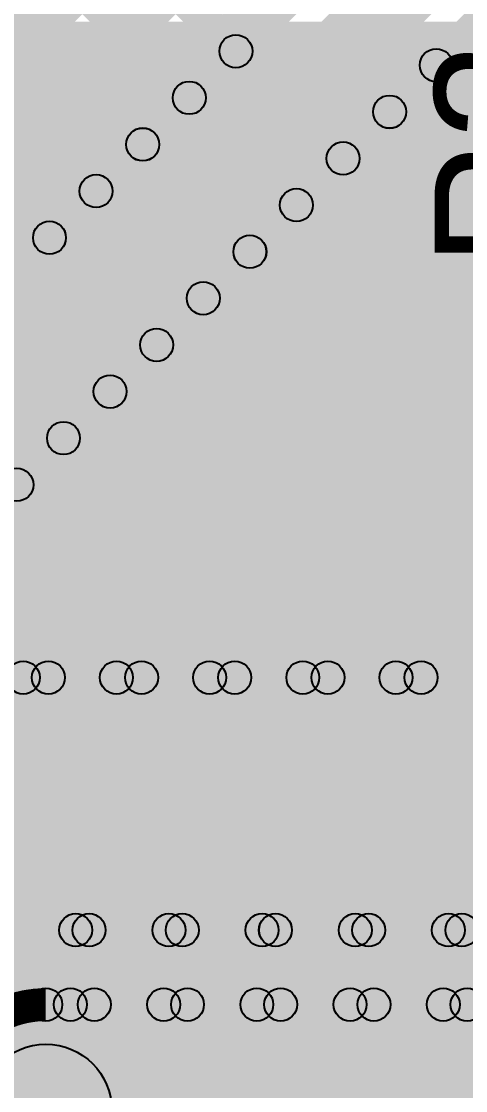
# Model space of a CAD drawing. Header units: millimetres. Extents: x -0.08 to 5.25, y -0.08 to 2.73.
# Drawn here: x 2.0346 to 2.1694, y 1.7229 to 2.0473 of the extents above; entities that cross this region are included whole.
import ezdxf

# ---------------------------------------------------------------- set-up
doc = ezdxf.new("R2010")
doc.units = ezdxf.units.MM
doc.header["$MEASUREMENT"] = 0
for name, color, linetype in [('BottomLayer', 5, 'Continuous'), ('TopLayer', 1, 'Continuous'), ('TopOverlay', 2, 'Continuous')]:
    doc.layers.add(name, color=color, linetype=linetype)

msp = doc.modelspace()

# ---------------------------------------------------------------- hatches: boundary and pattern name
at = {"layer": 'BottomLayer'}
for points in [[(1.73622, 2.28146), (1.74329, 2.28854), (2.04665, 1.98518), (2.03958, 1.97811)], [(1.73622, 2.28146), (1.74329, 2.28854), (2.04665, 1.98518), (2.03958, 1.9781)], [(1.7645, 2.28146), (1.77157, 2.28854), (2.06079, 1.99932), (2.05372, 1.99225)], [(1.76451, 2.28146), (1.77158, 2.28854), (2.06079, 1.99932), (2.05372, 1.99225)], [(1.79279, 2.28146), (1.79986, 2.28854), (2.07493, 2.01346), (2.06786, 2.00639)], [(1.79279, 2.28146), (1.79986, 2.28854), (2.07493, 2.01346), (2.06786, 2.00639)], [(1.82107, 2.28146), (1.82815, 2.28854), (2.08908, 2.0276), (2.08201, 2.02053)], [(1.82107, 2.28146), (1.82814, 2.28854), (2.08908, 2.0276), (2.082, 2.02053)], [(1.84936, 2.28146), (1.85643, 2.28854), (2.10322, 2.04175), (2.09615, 2.03468)], [(1.84936, 2.28146), (1.85643, 2.28854), (2.10322, 2.04174), (2.09615, 2.03467)], [(1.98973, 1.84465), (1.98266, 1.85172), (2.33664, 2.20571), (2.34372, 2.19863)], [(1.98973, 1.84465), (1.98266, 1.85172), (2.33664, 2.20571), (2.34372, 2.19863)], [(2.10287, 1.84465), (2.0958, 1.85172), (2.44101, 2.19694), (2.44809, 2.18987)], [(2.10287, 1.84465), (2.0958, 1.85172), (2.44101, 2.19694), (2.44809, 2.18987)], [(2.01802, 1.84465), (2.01095, 1.85172), (2.34793, 2.18871), (2.35501, 2.18164)], [(2.01802, 1.84465), (2.01095, 1.85172), (2.34793, 2.18871), (2.355, 2.18164)], [(2.13116, 1.84465), (2.12408, 1.85172), (2.45547, 2.18311), (2.46254, 2.17604)], [(2.13116, 1.84465), (2.12409, 1.85172), (2.45547, 2.18311), (2.46254, 2.17604)], [(2.07459, 1.84465), (2.06752, 1.85172), (2.39807, 2.18227), (2.40514, 2.1752)], [(2.07459, 1.84465), (2.06752, 1.85172), (2.39806, 2.18227), (2.40513, 2.1752)], [(2.0463, 1.84465), (2.03923, 1.85172), (2.36613, 2.17862), (2.3732, 2.17155)], [(2.0463, 1.84465), (2.03923, 1.85172), (2.36613, 2.17862), (2.3732, 2.17155)], [(2.15944, 1.84465), (2.15237, 1.85172), (2.47775, 2.17711), (2.48483, 2.17004)], [(2.15944, 1.84465), (2.15237, 1.85172), (2.47775, 2.17711), (2.48483, 2.17004)], [(1.92012, 1.91646), (1.91305, 1.92354), (2.15451, 2.16499), (2.16158, 2.15792)], [(1.92012, 1.91646), (1.91305, 1.92354), (2.15451, 2.16499), (2.16158, 2.15792)], [(1.94841, 1.91646), (1.94134, 1.92354), (2.15451, 2.13671), (2.16158, 2.12964)], [(1.94841, 1.91646), (1.94134, 1.92354), (2.15451, 2.13671), (2.16158, 2.12964)], [(1.97669, 1.91646), (1.96962, 1.92354), (2.15451, 2.10842), (2.16158, 2.10135)], [(1.97669, 1.91646), (1.96962, 1.92354), (2.15451, 2.10842), (2.16158, 2.10135)], [(1.98501, 1.91646), (1.97794, 1.92354), (2.15451, 2.10011), (2.16158, 2.09304)], [(1.98501, 1.91646), (1.97794, 1.92354), (2.15451, 2.10011), (2.16158, 2.09304)], [(1.99878, 1.88922), (1.98322, 1.90478), (2.17327, 2.09482), (2.18882, 2.07927)], [(2.0108, 1.8772), (2.00373, 1.88427), (2.19377, 2.07432), (2.20084, 2.06725)], [(2.0108, 1.8772), (2.00373, 1.88427), (2.19377, 2.07432), (2.20084, 2.06725)], [(2.15696, 2.03043), (2.16403, 2.0375), (2.34981, 1.85172), (2.34274, 1.84465)], [(2.15696, 2.03043), (2.16403, 2.0375), (2.34981, 1.85172), (2.34273, 1.84465)], [(2.14282, 2.01629), (2.14989, 2.02336), (2.32153, 1.85172), (2.31445, 1.84465)], [(2.14282, 2.01629), (2.14989, 2.02336), (2.32152, 1.85172), (2.31445, 1.84465)], [(2.12867, 2.00215), (2.13574, 2.00922), (2.29324, 1.85172), (2.28617, 1.84465)], [(2.12868, 2.00215), (2.13575, 2.00922), (2.29324, 1.85172), (2.28617, 1.84465)], [(2.11453, 1.98801), (2.1216, 1.99508), (2.26496, 1.85172), (2.25789, 1.84465)], [(2.11453, 1.988), (2.1216, 1.99508), (2.26495, 1.85172), (2.25788, 1.84465)], [(2.10039, 1.97386), (2.10746, 1.98093), (2.23667, 1.85172), (2.2296, 1.84465)], [(2.10039, 1.97386), (2.10746, 1.98093), (2.23667, 1.85172), (2.2296, 1.84465)], [(2.08625, 1.95972), (2.09332, 1.96679), (2.20839, 1.85172), (2.20132, 1.84465)], [(2.08625, 1.95972), (2.09332, 1.96679), (2.20838, 1.85172), (2.20131, 1.84465)], [(2.0721, 1.94558), (2.07918, 1.95265), (2.1801, 1.85172), (2.17303, 1.84465)], [(2.07211, 1.94558), (2.07918, 1.95265), (2.1801, 1.85172), (2.17303, 1.84465)], [(2.05796, 1.93144), (2.06504, 1.93851), (2.15182, 1.85172), (2.14475, 1.84465)], [(2.05796, 1.93144), (2.06503, 1.93851), (2.15182, 1.85172), (2.14474, 1.84465)], [(2.04382, 1.9173), (2.05089, 1.92437), (2.12354, 1.85172), (2.11646, 1.84465)], [(2.04382, 1.91729), (2.05089, 1.92436), (2.12353, 1.85172), (2.11646, 1.84465)], [(2.02968, 1.90315), (2.03675, 1.91022), (2.09525, 1.85172), (2.08818, 1.84465)], [(2.02968, 1.90315), (2.03675, 1.91022), (2.09525, 1.85172), (2.08818, 1.84465)], [(2.01554, 1.88901), (2.02261, 1.89608), (2.06697, 1.85172), (2.0599, 1.84465)], [(2.01554, 1.88901), (2.02261, 1.89608), (2.06696, 1.85172), (2.05989, 1.84465)], [(2.00123, 1.87504), (2.0083, 1.88211), (2.03868, 1.85172), (2.03161, 1.84465)], [(2.00123, 1.87504), (2.0083, 1.88211), (2.03868, 1.85172), (2.03161, 1.84465)], [(1.31879, 1.84319), (1.31879, 1.85319), (2.63766, 1.85319), (2.63766, 1.84319)], [(1.31879, 1.84319), (1.31879, 1.85319), (2.63766, 1.85319), (2.63766, 1.84319)], [(1.31263, 1.81419), (1.31263, 1.83619), (2.64719, 1.83619), (2.64719, 1.81419)], [(1.31269, 1.78363), (1.31269, 1.80563), (2.71763, 1.80563), (2.71763, 1.78363)], [(1.797, 1.76663), (1.797, 1.77663), (2.71763, 1.77663), (2.71763, 1.76663)], [(1.797, 1.76663), (1.797, 1.77663), (2.71763, 1.77663), (2.71763, 1.76663)], [(1.84291, 1.55641), (1.83584, 1.56348), (2.04753, 1.77517), (2.0546, 1.76809)], [(1.84291, 1.55641), (1.83584, 1.56348), (2.04753, 1.77517), (2.0546, 1.76809)], [(2.02332, 1.76809), (2.03039, 1.77517), (2.05302, 1.75254), (2.04595, 1.74546)], [(2.02332, 1.76809), (2.03039, 1.77517), (2.05302, 1.75254), (2.04595, 1.74546)], [(2.0516, 1.76809), (2.05867, 1.77517), (2.0813, 1.75254), (2.07423, 1.74546)], [(2.0516, 1.76809), (2.05867, 1.77517), (2.0813, 1.75254), (2.07423, 1.74546)], [(2.06025, 1.74546), (2.05318, 1.75254), (2.07581, 1.77517), (2.08288, 1.76809)], [(2.06025, 1.74546), (2.05318, 1.75254), (2.07581, 1.77517), (2.08288, 1.76809)], [(2.07988, 1.76809), (2.08695, 1.77517), (2.10958, 1.75254), (2.10251, 1.74546)], [(2.07989, 1.76809), (2.08696, 1.77517), (2.10959, 1.75254), (2.10252, 1.74546)], [(2.08854, 1.74546), (2.08146, 1.75254), (2.10409, 1.77517), (2.11117, 1.76809)], [(2.08854, 1.74546), (2.08146, 1.75254), (2.10409, 1.77517), (2.11117, 1.76809)], [(2.10817, 1.76809), (2.11524, 1.77517), (2.13787, 1.75254), (2.1308, 1.74546)], [(2.10817, 1.76809), (2.11524, 1.77517), (2.13787, 1.75254), (2.1308, 1.74546)], [(2.11682, 1.74546), (2.10975, 1.75254), (2.13238, 1.77517), (2.13945, 1.76809)], [(2.11682, 1.74546), (2.10975, 1.75254), (2.13238, 1.77517), (2.13945, 1.76809)], [(2.13645, 1.76809), (2.14353, 1.77517), (2.16616, 1.75254), (2.15908, 1.74546)], [(2.13645, 1.76809), (2.14352, 1.77517), (2.16615, 1.75254), (2.15908, 1.74546)], [(2.1451, 1.74546), (2.13803, 1.75254), (2.16066, 1.77517), (2.16773, 1.76809)], [(2.1451, 1.74546), (2.13803, 1.75254), (2.16066, 1.77517), (2.16773, 1.76809)], [(2.16474, 1.76809), (2.17181, 1.77517), (2.19444, 1.75254), (2.18737, 1.74546)], [(2.16474, 1.76809), (2.17181, 1.77517), (2.19444, 1.75254), (2.18736, 1.74546)], [(2.17339, 1.74546), (2.16632, 1.75254), (2.18895, 1.77517), (2.19602, 1.76809)], [(2.17339, 1.74546), (2.16632, 1.75254), (2.18895, 1.77517), (2.19602, 1.76809)], [(2.042, 1.744), (2.042, 1.754), (3.444, 1.754), (3.444, 1.744)], [(2.042, 1.744), (2.042, 1.754), (3.444, 1.754), (3.444, 1.744)], [(2.042, 1.697), (2.042, 1.737), (3.444, 1.737), (3.444, 1.697)], [(1.87314, 1.51986), (1.84486, 1.54814), (2.02786, 1.73114), (2.05614, 1.70286)]]:
    msp.add_hatch(color=5, dxfattribs=at).paths.add_polyline_path(points)
h = msp.add_hatch(color=5, dxfattribs=at)
edge = h.paths.add_edge_path()
edge.add_arc((2.09968, 2.03821), 0.005, 0, 360)
h = msp.add_hatch(color=5, dxfattribs=at)
edge = h.paths.add_edge_path()
edge.add_arc((2.09968, 2.03821), 0.005, 0, 360)
h = msp.add_hatch(color=5, dxfattribs=at)
edge = h.paths.add_edge_path()
edge.add_arc((2.1605, 2.03397), 0.005, 0, 360)
h = msp.add_hatch(color=5, dxfattribs=at)
edge = h.paths.add_edge_path()
edge.add_arc((2.16049, 2.03397), 0.005, 0, 360)
h = msp.add_hatch(color=5, dxfattribs=at)
edge = h.paths.add_edge_path()
edge.add_arc((2.08554, 2.02407), 0.005, 0, 360)
h = msp.add_hatch(color=5, dxfattribs=at)
edge = h.paths.add_edge_path()
edge.add_arc((2.08554, 2.02407), 0.005, 0, 360)
h = msp.add_hatch(color=5, dxfattribs=at)
edge = h.paths.add_edge_path()
edge.add_arc((2.14635, 2.01983), 0.005, 0, 360)
h = msp.add_hatch(color=5, dxfattribs=at)
edge = h.paths.add_edge_path()
edge.add_arc((2.14635, 2.01982), 0.005, 0, 360)
h = msp.add_hatch(color=5, dxfattribs=at)
edge = h.paths.add_edge_path()
edge.add_arc((2.0714, 2.00993), 0.005, 0, 360)
h = msp.add_hatch(color=5, dxfattribs=at)
edge = h.paths.add_edge_path()
edge.add_arc((2.0714, 2.00992), 0.005, 0, 360)
h = msp.add_hatch(color=5, dxfattribs=at)
edge = h.paths.add_edge_path()
edge.add_arc((2.13221, 2.00568), 0.005, 0, 360)
h = msp.add_hatch(color=5, dxfattribs=at)
edge = h.paths.add_edge_path()
edge.add_arc((2.13221, 2.00568), 0.005, 0, 360)
h = msp.add_hatch(color=5, dxfattribs=at)
edge = h.paths.add_edge_path()
edge.add_arc((2.05726, 1.99578), 0.005, 0, 360)
h = msp.add_hatch(color=5, dxfattribs=at)
edge = h.paths.add_edge_path()
edge.add_arc((2.05726, 1.99578), 0.005, 0, 360)
h = msp.add_hatch(color=5, dxfattribs=at)
edge = h.paths.add_edge_path()
edge.add_arc((2.11807, 1.99154), 0.005, 0, 360)
h = msp.add_hatch(color=5, dxfattribs=at)
edge = h.paths.add_edge_path()
edge.add_arc((2.11807, 1.99154), 0.005, 0, 360)
h = msp.add_hatch(color=5, dxfattribs=at)
edge = h.paths.add_edge_path()
edge.add_arc((2.04312, 1.98164), 0.005, 0, 360)
h = msp.add_hatch(color=5, dxfattribs=at)
edge = h.paths.add_edge_path()
edge.add_arc((2.04311, 1.98164), 0.005, 0, 360)
h = msp.add_hatch(color=5, dxfattribs=at)
edge = h.paths.add_edge_path()
edge.add_arc((2.10393, 1.9774), 0.005, 0, 360)
h = msp.add_hatch(color=5, dxfattribs=at)
edge = h.paths.add_edge_path()
edge.add_arc((2.10392, 1.9774), 0.005, 0, 360)
h = msp.add_hatch(color=5, dxfattribs=at)
edge = h.paths.add_edge_path()
edge.add_arc((2.08978, 1.96326), 0.005, 0, 360)
h = msp.add_hatch(color=5, dxfattribs=at)
edge = h.paths.add_edge_path()
edge.add_arc((2.08978, 1.96326), 0.005, 0, 360)
h = msp.add_hatch(color=5, dxfattribs=at)
edge = h.paths.add_edge_path()
edge.add_arc((2.07564, 1.94912), 0.005, 0, 360)
h = msp.add_hatch(color=5, dxfattribs=at)
edge = h.paths.add_edge_path()
edge.add_arc((2.07564, 1.94911), 0.005, 0, 360)
h = msp.add_hatch(color=5, dxfattribs=at)
edge = h.paths.add_edge_path()
edge.add_arc((2.0615, 1.93497), 0.005, 0, 360)
h = msp.add_hatch(color=5, dxfattribs=at)
edge = h.paths.add_edge_path()
edge.add_arc((2.0615, 1.93497), 0.005, 0, 360)
h = msp.add_hatch(color=5, dxfattribs=at)
edge = h.paths.add_edge_path()
edge.add_arc((2.04736, 1.92083), 0.005, 0, 360)
h = msp.add_hatch(color=5, dxfattribs=at)
edge = h.paths.add_edge_path()
edge.add_arc((2.04736, 1.92083), 0.005, 0, 360)
h = msp.add_hatch(color=5, dxfattribs=at)
edge = h.paths.add_edge_path()
edge.add_arc((2.03322, 1.90669), 0.005, 0, 360)
h = msp.add_hatch(color=5, dxfattribs=at)
edge = h.paths.add_edge_path()
edge.add_arc((2.03321, 1.90669), 0.005, 0, 360)
h = msp.add_hatch(color=5, dxfattribs=at)
edge = h.paths.add_edge_path()
edge.add_arc((2.03514, 1.84819), 0.005, 0, 360)
h = msp.add_hatch(color=5, dxfattribs=at)
edge = h.paths.add_edge_path()
edge.add_arc((2.03515, 1.84819), 0.005, 0, 360)
h = msp.add_hatch(color=5, dxfattribs=at)
edge = h.paths.add_edge_path()
edge.add_arc((2.04277, 1.84819), 0.005, 0, 360)
h = msp.add_hatch(color=5, dxfattribs=at)
edge = h.paths.add_edge_path()
edge.add_arc((2.04277, 1.84819), 0.005, 0, 360)
h = msp.add_hatch(color=5, dxfattribs=at)
edge = h.paths.add_edge_path()
edge.add_arc((2.06343, 1.84819), 0.005, 0, 360)
h = msp.add_hatch(color=5, dxfattribs=at)
edge = h.paths.add_edge_path()
edge.add_arc((2.06343, 1.84819), 0.005, 0, 360)
h = msp.add_hatch(color=5, dxfattribs=at)
edge = h.paths.add_edge_path()
edge.add_arc((2.07105, 1.84819), 0.005, 0, 360)
h = msp.add_hatch(color=5, dxfattribs=at)
edge = h.paths.add_edge_path()
edge.add_arc((2.07105, 1.84819), 0.005, 0, 360)
h = msp.add_hatch(color=5, dxfattribs=at)
edge = h.paths.add_edge_path()
edge.add_arc((2.09172, 1.84819), 0.005, 0, 360)
h = msp.add_hatch(color=5, dxfattribs=at)
edge = h.paths.add_edge_path()
edge.add_arc((2.09171, 1.84819), 0.005, 0, 360)
h = msp.add_hatch(color=5, dxfattribs=at)
edge = h.paths.add_edge_path()
edge.add_arc((2.09934, 1.84819), 0.005, 0, 360)
h = msp.add_hatch(color=5, dxfattribs=at)
edge = h.paths.add_edge_path()
edge.add_arc((2.09934, 1.84819), 0.005, 0, 360)
h = msp.add_hatch(color=5, dxfattribs=at)
edge = h.paths.add_edge_path()
edge.add_arc((2.12, 1.84819), 0.005, 0, 360)
h = msp.add_hatch(color=5, dxfattribs=at)
edge = h.paths.add_edge_path()
edge.add_arc((2.12, 1.84819), 0.005, 0, 360)
h = msp.add_hatch(color=5, dxfattribs=at)
edge = h.paths.add_edge_path()
edge.add_arc((2.12762, 1.84819), 0.005, 0, 360)
h = msp.add_hatch(color=5, dxfattribs=at)
edge = h.paths.add_edge_path()
edge.add_arc((2.12762, 1.84819), 0.005, 0, 360)
h = msp.add_hatch(color=5, dxfattribs=at)
edge = h.paths.add_edge_path()
edge.add_arc((2.14828, 1.84819), 0.005, 0, 360)
h = msp.add_hatch(color=5, dxfattribs=at)
edge = h.paths.add_edge_path()
edge.add_arc((2.14828, 1.84819), 0.005, 0, 360)
h = msp.add_hatch(color=5, dxfattribs=at)
edge = h.paths.add_edge_path()
edge.add_arc((2.15591, 1.84819), 0.005, 0, 360)
h = msp.add_hatch(color=5, dxfattribs=at)
edge = h.paths.add_edge_path()
edge.add_arc((2.1559, 1.84819), 0.005, 0, 360)
h = msp.add_hatch(color=5, dxfattribs=at)
edge = h.paths.add_edge_path()
edge.add_arc((2.05106, 1.77163), 0.005, 0, 360)
h = msp.add_hatch(color=5, dxfattribs=at)
edge = h.paths.add_edge_path()
edge.add_arc((2.05106, 1.77163), 0.005, 0, 360)
h = msp.add_hatch(color=5, dxfattribs=at)
edge = h.paths.add_edge_path()
edge.add_arc((2.05514, 1.77163), 0.005, 0, 360)
h = msp.add_hatch(color=5, dxfattribs=at)
edge = h.paths.add_edge_path()
edge.add_arc((2.05514, 1.77163), 0.005, 0, 360)
h = msp.add_hatch(color=5, dxfattribs=at)
edge = h.paths.add_edge_path()
edge.add_arc((2.07935, 1.77163), 0.005, 0, 360)
h = msp.add_hatch(color=5, dxfattribs=at)
edge = h.paths.add_edge_path()
edge.add_arc((2.07935, 1.77163), 0.005, 0, 360)
h = msp.add_hatch(color=5, dxfattribs=at)
edge = h.paths.add_edge_path()
edge.add_arc((2.08342, 1.77163), 0.005, 0, 360)
h = msp.add_hatch(color=5, dxfattribs=at)
edge = h.paths.add_edge_path()
edge.add_arc((2.08342, 1.77163), 0.005, 0, 360)
h = msp.add_hatch(color=5, dxfattribs=at)
edge = h.paths.add_edge_path()
edge.add_arc((2.10763, 1.77163), 0.005, 0, 360)
h = msp.add_hatch(color=5, dxfattribs=at)
edge = h.paths.add_edge_path()
edge.add_arc((2.10763, 1.77163), 0.005, 0, 360)
h = msp.add_hatch(color=5, dxfattribs=at)
edge = h.paths.add_edge_path()
edge.add_arc((2.11171, 1.77163), 0.005, 0, 360)
h = msp.add_hatch(color=5, dxfattribs=at)
edge = h.paths.add_edge_path()
edge.add_arc((2.1117, 1.77163), 0.005, 0, 360)
h = msp.add_hatch(color=5, dxfattribs=at)
edge = h.paths.add_edge_path()
edge.add_arc((2.13591, 1.77163), 0.005, 0, 360)
h = msp.add_hatch(color=5, dxfattribs=at)
edge = h.paths.add_edge_path()
edge.add_arc((2.13591, 1.77163), 0.005, 0, 360)
h = msp.add_hatch(color=5, dxfattribs=at)
edge = h.paths.add_edge_path()
edge.add_arc((2.13999, 1.77163), 0.005, 0, 360)
h = msp.add_hatch(color=5, dxfattribs=at)
edge = h.paths.add_edge_path()
edge.add_arc((2.13999, 1.77163), 0.005, 0, 360)
h = msp.add_hatch(color=5, dxfattribs=at)
edge = h.paths.add_edge_path()
edge.add_arc((2.1642, 1.77163), 0.005, 0, 360)
h = msp.add_hatch(color=5, dxfattribs=at)
edge = h.paths.add_edge_path()
edge.add_arc((2.1642, 1.77163), 0.005, 0, 360)
h = msp.add_hatch(color=5, dxfattribs=at)
edge = h.paths.add_edge_path()
edge.add_arc((2.16827, 1.77163), 0.005, 0, 360)
h = msp.add_hatch(color=5, dxfattribs=at)
edge = h.paths.add_edge_path()
edge.add_arc((2.16827, 1.77163), 0.005, 0, 360)
h = msp.add_hatch(color=5, dxfattribs=at)
edge = h.paths.add_edge_path()
edge.add_arc((2.042, 1.749), 0.005, 0, 360)
h = msp.add_hatch(color=5, dxfattribs=at)
edge = h.paths.add_edge_path()
edge.add_arc((2.042, 1.749), 0.005, 0, 360)
h = msp.add_hatch(color=5, dxfattribs=at)
edge = h.paths.add_edge_path()
edge.add_arc((2.042, 1.749), 0.005, 0, 360)
h = msp.add_hatch(color=5, dxfattribs=at)
edge = h.paths.add_edge_path()
edge.add_arc((2.042, 1.749), 0.005, 0, 360)
h = msp.add_hatch(color=5, dxfattribs=at)
edge = h.paths.add_edge_path()
edge.add_arc((2.042, 1.749), 0.005, 0, 360)
h = msp.add_hatch(color=5, dxfattribs=at)
edge = h.paths.add_edge_path()
edge.add_arc((2.042, 1.749), 0.005, 0, 360)
h = msp.add_hatch(color=5, dxfattribs=at)
edge = h.paths.add_edge_path()
edge.add_arc((2.04948, 1.749), 0.005, 0, 360)
h = msp.add_hatch(color=5, dxfattribs=at)
edge = h.paths.add_edge_path()
edge.add_arc((2.04948, 1.749), 0.005, 0, 360)
h = msp.add_hatch(color=5, dxfattribs=at)
edge = h.paths.add_edge_path()
edge.add_arc((2.05672, 1.749), 0.005, 0, 360)
h = msp.add_hatch(color=5, dxfattribs=at)
edge = h.paths.add_edge_path()
edge.add_arc((2.05672, 1.749), 0.005, 0, 360)
h = msp.add_hatch(color=5, dxfattribs=at)
edge = h.paths.add_edge_path()
edge.add_arc((2.07777, 1.749), 0.005, 0, 360)
h = msp.add_hatch(color=5, dxfattribs=at)
edge = h.paths.add_edge_path()
edge.add_arc((2.07777, 1.749), 0.005, 0, 360)
h = msp.add_hatch(color=5, dxfattribs=at)
edge = h.paths.add_edge_path()
edge.add_arc((2.085, 1.749), 0.005, 0, 360)
h = msp.add_hatch(color=5, dxfattribs=at)
edge = h.paths.add_edge_path()
edge.add_arc((2.085, 1.749), 0.005, 0, 360)
h = msp.add_hatch(color=5, dxfattribs=at)
edge = h.paths.add_edge_path()
edge.add_arc((2.10605, 1.749), 0.005, 0, 360)
h = msp.add_hatch(color=5, dxfattribs=at)
edge = h.paths.add_edge_path()
edge.add_arc((2.10605, 1.749), 0.005, 0, 360)
h = msp.add_hatch(color=5, dxfattribs=at)
edge = h.paths.add_edge_path()
edge.add_arc((2.11328, 1.749), 0.005, 0, 360)
h = msp.add_hatch(color=5, dxfattribs=at)
edge = h.paths.add_edge_path()
edge.add_arc((2.11328, 1.749), 0.005, 0, 360)
h = msp.add_hatch(color=5, dxfattribs=at)
edge = h.paths.add_edge_path()
edge.add_arc((2.13434, 1.749), 0.005, 0, 360)
h = msp.add_hatch(color=5, dxfattribs=at)
edge = h.paths.add_edge_path()
edge.add_arc((2.13433, 1.749), 0.005, 0, 360)
h = msp.add_hatch(color=5, dxfattribs=at)
edge = h.paths.add_edge_path()
edge.add_arc((2.14157, 1.749), 0.005, 0, 360)
h = msp.add_hatch(color=5, dxfattribs=at)
edge = h.paths.add_edge_path()
edge.add_arc((2.14157, 1.749), 0.005, 0, 360)
h = msp.add_hatch(color=5, dxfattribs=at)
edge = h.paths.add_edge_path()
edge.add_arc((2.16262, 1.749), 0.005, 0, 360)
h = msp.add_hatch(color=5, dxfattribs=at)
edge = h.paths.add_edge_path()
edge.add_arc((2.16262, 1.749), 0.005, 0, 360)
h = msp.add_hatch(color=5, dxfattribs=at)
edge = h.paths.add_edge_path()
edge.add_arc((2.16985, 1.749), 0.005, 0, 360)
h = msp.add_hatch(color=5, dxfattribs=at)
edge = h.paths.add_edge_path()
edge.add_arc((2.16985, 1.749), 0.005, 0, 360)
h = msp.add_hatch(color=5, dxfattribs=at)
edge = h.paths.add_edge_path()
edge.add_arc((2.042, 1.717), 0.02, 0, 360)
h = msp.add_hatch(color=5, dxfattribs=at)
edge = h.paths.add_edge_path()
edge.add_arc((2.042, 1.717), 0.02, 0, 360)
at = {"layer": 'TopLayer'}
msp.add_hatch(color=1, dxfattribs=at).paths.add_polyline_path([(1.929, 1.664), (2.527, 1.664), (2.527, 2.04718), (1.929, 2.04718)])

# ---------------------------------------------------------------- linework, layer by layer
at = {"layer": 'BottomLayer', "const_width": 0.01}
for points in [[(2.01934, 1.7396, -0.199231), (2.042, 1.749)], [(2.01934, 1.7396, -0.199231), (2.042, 1.749)], [(2.01937, 1.73963, -0.198912), (2.042, 1.749)], [(2.01937, 1.73963, -0.198912), (2.042, 1.749)]]:
    msp.add_lwpolyline(points, format="xyb", dxfattribs=at)
at = {"layer": 'BottomLayer'}
for centre, radius in [((2.09968, 2.03821), 0.005), ((2.09968, 2.03821), 0.005), ((2.16049, 2.03397), 0.005), ((2.1605, 2.03397), 0.005), ((2.08554, 2.02407), 0.005), ((2.08554, 2.02407), 0.005), ((2.14635, 2.01983), 0.005), ((2.14635, 2.01982), 0.005), ((2.0714, 2.00993), 0.005), ((2.0714, 2.00992), 0.005), ((2.13221, 2.00568), 0.005), ((2.13221, 2.00568), 0.005), ((2.05726, 1.99578), 0.005), ((2.05726, 1.99578), 0.005), ((2.11807, 1.99154), 0.005), ((2.11807, 1.99154), 0.005), ((2.04311, 1.98164), 0.005), ((2.04312, 1.98164), 0.005), ((2.10392, 1.9774), 0.005), ((2.10393, 1.9774), 0.005), ((2.08978, 1.96326), 0.005), ((2.08978, 1.96326), 0.005), ((2.07564, 1.94912), 0.005), ((2.07564, 1.94911), 0.005), ((2.0615, 1.93497), 0.005), ((2.0615, 1.93497), 0.005), ((2.04736, 1.92083), 0.005), ((2.04736, 1.92083), 0.005), ((2.03321, 1.90669), 0.005), ((2.03322, 1.90669), 0.005), ((2.03514, 1.84819), 0.005), ((2.03515, 1.84819), 0.005), ((2.04277, 1.84819), 0.005), ((2.04277, 1.84819), 0.005), ((2.06343, 1.84819), 0.005), ((2.06343, 1.84819), 0.005), ((2.07105, 1.84819), 0.005), ((2.07105, 1.84819), 0.005), ((2.09171, 1.84819), 0.005), ((2.09172, 1.84819), 0.005), ((2.09934, 1.84819), 0.005), ((2.09934, 1.84819), 0.005), ((2.12, 1.84819), 0.005), ((2.12, 1.84819), 0.005), ((2.12762, 1.84819), 0.005), ((2.12762, 1.84819), 0.005), ((2.14828, 1.84819), 0.005), ((2.14828, 1.84819), 0.005), ((2.1559, 1.84819), 0.005), ((2.15591, 1.84819), 0.005), ((2.05106, 1.77163), 0.005), ((2.05106, 1.77163), 0.005), ((2.05514, 1.77163), 0.005), ((2.05514, 1.77163), 0.005), ((2.07935, 1.77163), 0.005), ((2.07935, 1.77163), 0.005), ((2.08342, 1.77163), 0.005), ((2.08342, 1.77163), 0.005), ((2.10763, 1.77163), 0.005), ((2.10763, 1.77163), 0.005), ((2.1117, 1.77163), 0.005), ((2.11171, 1.77163), 0.005), ((2.13591, 1.77163), 0.005), ((2.13591, 1.77163), 0.005), ((2.13999, 1.77163), 0.005), ((2.13999, 1.77163), 0.005), ((2.1642, 1.77163), 0.005), ((2.1642, 1.77163), 0.005), ((2.16827, 1.77163), 0.005), ((2.16827, 1.77163), 0.005), ((2.042, 1.749), 0.005), ((2.042, 1.749), 0.005), ((2.042, 1.749), 0.005), ((2.042, 1.749), 0.005), ((2.042, 1.749), 0.005), ((2.042, 1.749), 0.005), ((2.04948, 1.749), 0.005), ((2.04948, 1.749), 0.005), ((2.05672, 1.749), 0.005), ((2.05672, 1.749), 0.005), ((2.07777, 1.749), 0.005), ((2.07777, 1.749), 0.005), ((2.085, 1.749), 0.005), ((2.085, 1.749), 0.005), ((2.10605, 1.749), 0.005), ((2.10605, 1.749), 0.005), ((2.11328, 1.749), 0.005), ((2.11328, 1.749), 0.005), ((2.13433, 1.749), 0.005), ((2.13434, 1.749), 0.005), ((2.14157, 1.749), 0.005), ((2.14157, 1.749), 0.005), ((2.16262, 1.749), 0.005), ((2.16262, 1.749), 0.005), ((2.16985, 1.749), 0.005), ((2.16985, 1.749), 0.005), ((2.042, 1.717), 0.02), ((2.042, 1.717), 0.02)]:
    msp.add_circle(centre, radius, dxfattribs=at)

# ---------------------------------------------------------------- texts
at = {"layer": 'TopOverlay'}
msp.add_text('R34', height=0.04, rotation=90, dxfattribs=at).set_placement((2.19999, 1.97268))

doc.saveas('drawing.dxf')
